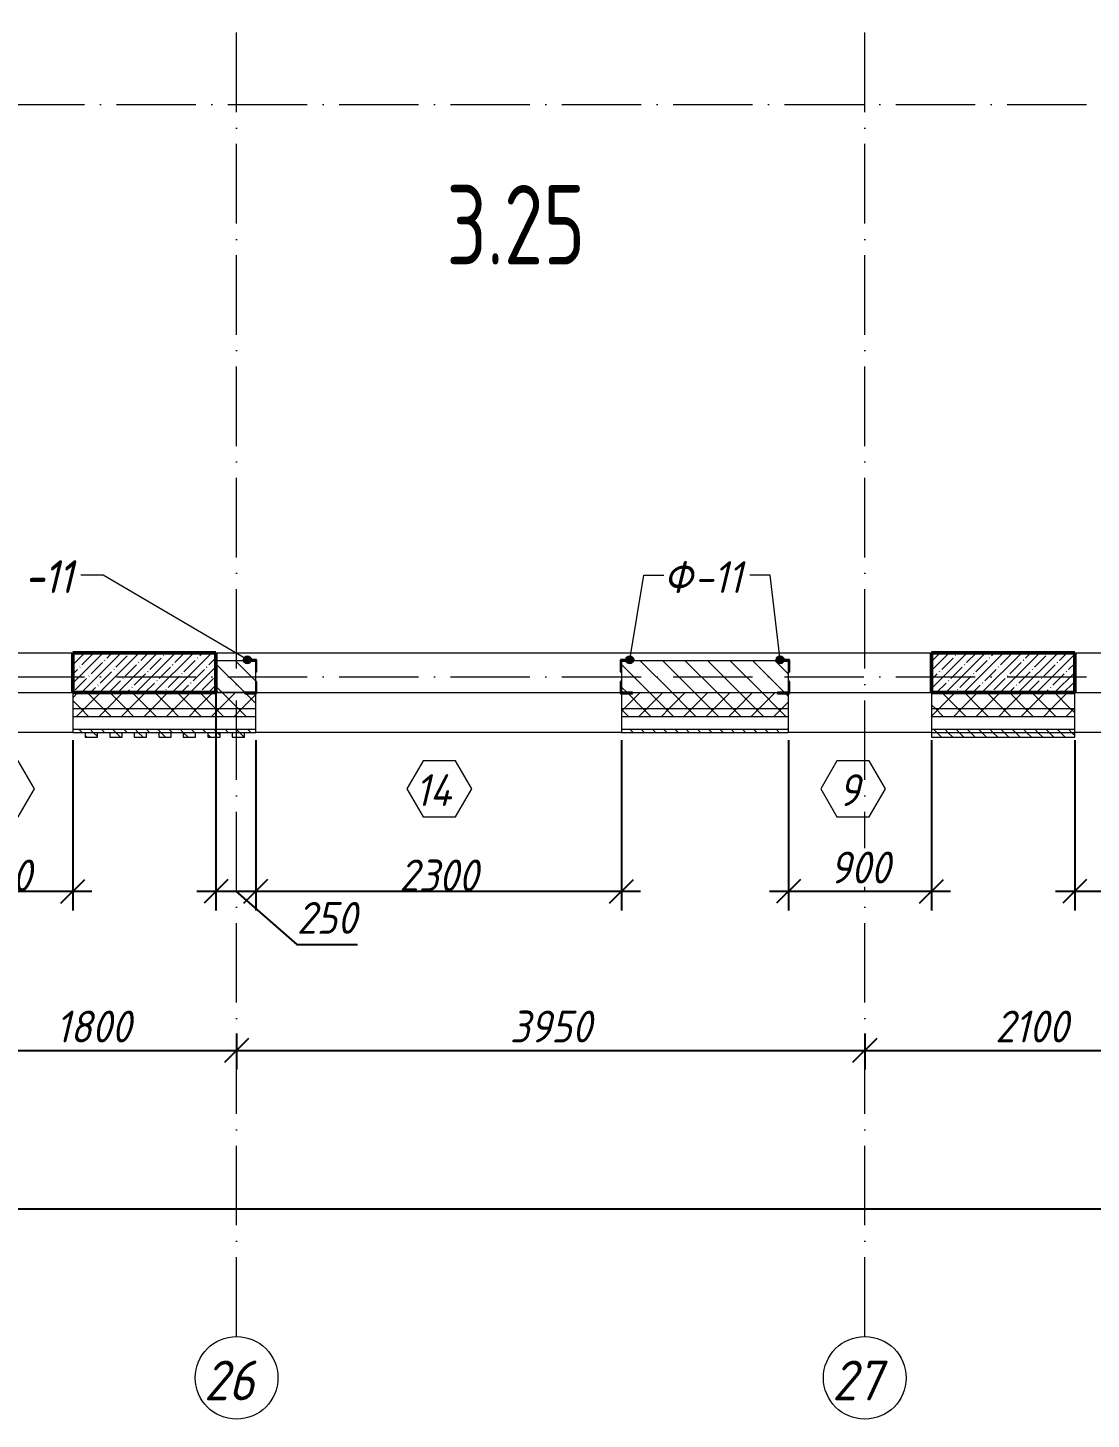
# Model space of a CAD drawing. Header units: millimetres. Extents: x -269418 to 201924, y -5890 to 98643.
# Drawn here: x 93347 to 100034, y -4670 to 4081 of the extents above; entities that cross this region are included whole.
import ezdxf

# ---------------------------------------------------------------- set-up
doc = ezdxf.new("R2010")
doc.units = ezdxf.units.MM
doc.linetypes.add('50_200_ШТРИХ_1Т_ш5_п1_п1_', pattern=[700, 500, -100, 0, -100])
for name, color, linetype, lineweight in [('A-ANNO-DIMS', 7, 'Continuous', 9), ('A-AREA-IDEN', 7, 'Continuous', 9), ('A-DETL', 7, 'Continuous', 9), ('A-GENM-1', 7, 'Continuous', 25), ('A-GENM-IDEN', 7, 'Continuous', 9), ('A-GLAZ-IDEN', 7, 'Continuous', 9), ('A-WALL', 7, 'Continuous', 5), ('A-WALL-1', 7, 'Continuous', 9), ('A-WALL-FNSH-1', 7, 'Continuous', 9), ('A-WALL-PATT-2', 7, 'Continuous', 5), ('I-WALL', 7, 'Continuous', 5), ('S-COLS', 7, 'Continuous', 9), ('S-COLS-1', 7, 'Continuous', 5), ('S-COLS-2', 7, 'Continuous', 50), ('Оси', 7, 'Continuous', 9), ('Оси-1', 7, '50_200_ШТРИХ_1Т_ш5_п1_п1_', 9)]:
    doc.layers.add(name, color=color, linetype=linetype, lineweight=lineweight)
doc.layers.add('A-WALL-2', color=7, linetype='Continuous', lineweight=13, true_color=0xce0000)
doc.layers.add('A-WALL-PATT-1', color=7, linetype='Continuous', lineweight=5, true_color=0xce0000)
doc.styles.add('ISOCPEUR_I', font='isocpeui.ttf', dxfattribs={"width": 0.9, "height": 250})
doc.styles.add('ISOCPEUR_I_2', font='isocpeui.ttf', dxfattribs={"width": 0.9, "height": 200})
doc.styles.add('СПДС', font='ГОСТ тип А.ttf', dxfattribs={"width": 0.9})
doc.dimstyles.new('ISO-2_0_0_9К_СРЕДНИЙ_1', dxfattribs={"dimscale": 304.8, "dimtxt": 199.196235, "dimasz": 0.492126, "dimexe": 0.393701, "dimexo": 0, "dimgap": 0, "dimtad": 1, "dimdec": 0, "dimzin": 0, "dimdsep": 46, "dimtxsty": 'ISOCPEUR_I_2', "dimblk1": 'OBLIQUE', "dimblk2": 'OBLIQUE', "dimsah": 1, "dimcen": 0.09, "dimdle": 0.393701, "dimazin": 0, "dimtfac": 1, "dimtdec": 4, "dimtix": 1, "dimtmove": 1, "dimatfit": 3, "dimfxl": 1, "dimtvp": 1, "dimtolj": 1, "dimtzin": 0, "dimarcsym": 2})
doc.dimstyles.new('ISO-2_0_0_9К_СРЕДНИЙ_2', dxfattribs={"dimscale": 304.8, "dimtxt": 199.196235, "dimasz": 0.492126, "dimexe": 0.393701, "dimexo": 0, "dimgap": 0, "dimtad": 1, "dimdec": 0, "dimzin": 0, "dimdsep": 46, "dimtxsty": 'ISOCPEUR_I_2', "dimblk1": 'OBLIQUE', "dimblk2": 'OBLIQUE', "dimsah": 1, "dimcen": 0.09, "dimdle": 0.393701, "dimazin": 0, "dimtfac": 1, "dimtdec": 4, "dimtix": 1, "dimtmove": 0, "dimatfit": 3, "dimfxl": 1, "dimtvp": 1, "dimtolj": 1, "dimtzin": 0, "dimarcsym": 2})
doc.dimstyles.new('ISO-2_0_0_9К_СРЕДНИЙ_ФОН', dxfattribs={"dimscale": 304.8, "dimtxt": 199.196235, "dimasz": 0.492126, "dimexe": 0.393701, "dimexo": 0, "dimgap": 0.164042, "dimtad": 1, "dimdec": 0, "dimdsep": 46, "dimtxsty": 'ISOCPEUR_I_2', "dimblk1": 'OBLIQUE', "dimblk2": 'OBLIQUE', "dimsah": 1, "dimcen": 0.09, "dimdle": 0.393701, "dimazin": 0, "dimtfac": 1, "dimtdec": 4, "dimtix": 1, "dimtmove": 0, "dimatfit": 3, "dimfxl": 1, "dimtvp": 1, "dimtfill": 1, "dimtolj": 1, "dimtzin": 0, "dimarcsym": 2})
doc.dimstyles.new('ISO-2_0_0_9К_СРЕДНИЙ_ФОН_2', dxfattribs={"dimscale": 304.8, "dimtxt": 199.196235, "dimasz": 0.492126, "dimexe": 0.393701, "dimexo": 0, "dimgap": 0.164042, "dimtad": 1, "dimdec": 0, "dimdsep": 46, "dimtxsty": 'ISOCPEUR_I_2', "dimblk1": 'OBLIQUE', "dimblk2": 'OBLIQUE', "dimsah": 1, "dimcen": 0.09, "dimdle": 0.393701, "dimazin": 0, "dimtfac": 1, "dimtdec": 4, "dimtix": 1, "dimtmove": 2, "dimatfit": 3, "dimfxl": 1, "dimtvp": 1, "dimtfill": 1, "dimtolj": 1, "dimtzin": 0, "dimarcsym": 2})
pattern_1 = [(135, (0, 0), (-35.35534, -35.35534), [])]
pattern_2 = [(45, (0, 0), (-70.71068, 70.71068), []), (135, (0, 0), (-70.71068, -70.71068), [])]

# ---------------------------------------------------------------- blocks, each defined once
blk = doc.blocks.new('Колонна_Несущая_Прямоугольное сечение - 250х900-29733835-АР1_1_Кладочный план 3 этажа')
at = {"layer": 'S-COLS-1'}
h = blk.add_hatch(dxfattribs=at)
h.set_pattern_fill('FP_9', color=256, style=0, pattern_type=2)
h.set_pattern_definition([(45, (-99480, -25), (-57.024626, 57.024626), []), (45, (-99422.975, -25), (-57.024626, 57.024626), [100.806, -20.161, 3.353, -16.808])])
h.paths.add_polyline_path([(-356.4, -125), (450, -125), (450, 125), (-450, 125), (-450, -125)], flags=0)
at = {"layer": 'S-COLS-2'}
for p, q in [((450, 125), (-450, 125)), ((-450, 125), (-450, -125)), ((450, -125), (450, 125)), ((-450, -125), (450, -125))]:
    blk.add_line(p, q, dxfattribs=at)
blk = doc.blocks.new('Колонна_Несущая_Прямоугольное сечение - 250х900-V1-АР1_1_Кладочный план 3 этажа')
at = {"layer": 'S-COLS-1'}
h = blk.add_hatch(dxfattribs=at)
h.set_pattern_fill('FP_11', color=256, style=0, pattern_type=2)
h.set_pattern_definition([(45, (-94080, -25), (-57.024626, 57.024626), []), (45, (-94022.975, -25), (-57.024626, 57.024626), [100.806, -20.161, 3.353, -16.808])])
h.paths.add_polyline_path([(-371.8, -125), (450, -125), (450, 125), (-450, 125), (-450, -125)], flags=0)
at = {"layer": 'S-COLS-2'}
for p, q in [((450, 125), (-450, 125)), ((-450, 125), (-450, -125)), ((450, -125), (450, 125)), ((-450, -125), (450, -125))]:
    blk.add_line(p, q, dxfattribs=at)
blk = doc.blocks.new('Фахверк_СКБ_Уголок - Ф-11_200х2500 h-28441216-АР1_1_Кладочный план 3 этажа')
at = {"layer": 'A-GENM-1'}
for p, q in [((200, 156), (125, 156)), ((125, 156), (125, 81)), ((131, 81), (131, 150)), ((131, 150), (200, 150)), ((200, 150), (200, 156)), ((125, 81), (131, 81)), ((131, 19), (125, 19)), ((125, 19), (125, -56)), ((131, -50), (131, 19)), ((125, -56), (200, -56)), ((200, -50), (131, -50)), ((200, -56), (200, -50))]:
    blk.add_line(p, q, dxfattribs=at)
blk = doc.blocks.new('Ось сетки - Круг_Ø6_00__ISO-2_5_0_9K_ кружки поменьше-23056867-АР1_1_Кладочный план 3 этажа')
at = {"layer": 'Оси'}
blk.add_circle((0, 0), 2.6, dxfattribs=at)
blk = doc.blocks.new('_Oblique')
at = {"color": 0, "linetype": 'ByBlock', "lineweight": -2}
blk.add_line((-0.5, -0.5), (0.5, 0.5), dxfattribs=at)
blk = doc.blocks.new('DIMBLOCK33-АР1_1_Кладочный план 3 этажа')
at = {"layer": 'A-ANNO-DIMS', "color": 0, "lineweight": -2, "transparency": 16777216}
for p, q in [((92860, -2244.1), (92860, -2470.2)), ((94660, -2244.1), (94660, -2470.2)), ((92740, -2350.2), (94780, -2350.2))]:
    blk.add_line(p, q, dxfattribs=at)
at = {"layer": 'Defpoints', "color": 0, "transparency": 16777216}
for p in [(92860, -2244.1), (94660, -2244.1), (94660, -2350.2)]:
    blk.add_point(p, dxfattribs=at)
at = {"layer": 'A-ANNO-DIMS', "color": 0, "lineweight": -2, "transparency": 16777216, "xscale": 150, "yscale": 150, "zscale": 150, "rotation": 180}
blk.add_blockref('_Oblique', (92860, -2350.2), dxfattribs=at)
at = {"layer": 'A-ANNO-DIMS', "color": 0, "lineweight": -2, "transparency": 16777216, "xscale": 150, "yscale": 150, "zscale": 150}
blk.add_blockref('_Oblique', (94660, -2350.2), dxfattribs=at)
at = {"layer": 'A-ANNO-DIMS', "color": 0, "transparency": 16777216, "insert": (93760, -2200.2), "char_height": 200, "width": 560.814, "attachment_point": 5, "style": 'ISOCPEUR_I_2', "bg_fill": 3, "box_fill_scale": 1.1, "bg_fill_color": 256, "bg_fill_true_color": 13158600, "bg_fill_transparency": 0}
blk.add_mtext('\\A1;1800', dxfattribs=at)
blk = doc.blocks.new('DIMBLOCK34-АР1_1_Кладочный план 3 этажа')
at = {"layer": 'A-ANNO-DIMS', "color": 0, "lineweight": -2, "transparency": 16777216}
for p, q in [((94660, -2244.1), (94660, -2470.2)), ((98610, -2244.1), (98610, -2470.2)), ((94540, -2350.2), (98730, -2350.2))]:
    blk.add_line(p, q, dxfattribs=at)
at = {"layer": 'Defpoints', "color": 0, "transparency": 16777216}
for p in [(94660, -2244.1), (98610, -2244.1), (98610, -2350.2)]:
    blk.add_point(p, dxfattribs=at)
at = {"layer": 'A-ANNO-DIMS', "color": 0, "lineweight": -2, "transparency": 16777216, "xscale": 150, "yscale": 150, "zscale": 150, "rotation": 180}
blk.add_blockref('_Oblique', (94660, -2350.2), dxfattribs=at)
at = {"layer": 'A-ANNO-DIMS', "color": 0, "lineweight": -2, "transparency": 16777216, "xscale": 150, "yscale": 150, "zscale": 150}
blk.add_blockref('_Oblique', (98610, -2350.2), dxfattribs=at)
at = {"layer": 'A-ANNO-DIMS', "color": 0, "transparency": 16777216, "insert": (96635, -2200.2), "char_height": 200, "width": 606.782, "attachment_point": 5, "style": 'ISOCPEUR_I_2', "bg_fill": 3, "box_fill_scale": 1.1, "bg_fill_color": 256, "bg_fill_true_color": 13158600, "bg_fill_transparency": 0}
blk.add_mtext('\\A1;3950', dxfattribs=at)
blk = doc.blocks.new('DIMBLOCK35-АР1_1_Кладочный план 3 этажа')
at = {"layer": 'A-ANNO-DIMS', "color": 0, "lineweight": -2, "transparency": 16777216}
for p, q in [((98610, -2244.1), (98610, -2470.2)), ((100710, -2244.1), (100710, -2470.2)), ((98490, -2350.2), (100830, -2350.2))]:
    blk.add_line(p, q, dxfattribs=at)
at = {"layer": 'Defpoints', "color": 0, "transparency": 16777216}
for p in [(98610, -2244.1), (100710, -2244.1), (100710, -2350.2)]:
    blk.add_point(p, dxfattribs=at)
at = {"layer": 'A-ANNO-DIMS', "color": 0, "lineweight": -2, "transparency": 16777216, "xscale": 150, "yscale": 150, "zscale": 150, "rotation": 180}
blk.add_blockref('_Oblique', (98610, -2350.2), dxfattribs=at)
at = {"layer": 'A-ANNO-DIMS', "color": 0, "lineweight": -2, "transparency": 16777216, "xscale": 150, "yscale": 150, "zscale": 150}
blk.add_blockref('_Oblique', (100710, -2350.2), dxfattribs=at)
at = {"layer": 'A-ANNO-DIMS', "color": 0, "transparency": 16777216, "insert": (99660, -2200.2), "char_height": 200, "width": 560.814, "attachment_point": 5, "style": 'ISOCPEUR_I_2', "bg_fill": 3, "box_fill_scale": 1.1, "bg_fill_color": 256, "bg_fill_true_color": 13158600, "bg_fill_transparency": 0}
blk.add_mtext('\\A1;2100', dxfattribs=at)
blk = doc.blocks.new('DIMBLOCK42-АР1_1_Кладочный план 3 этажа')
at = {"layer": 'A-ANNO-DIMS', "color": 0, "lineweight": -2, "transparency": 16777216}
for p, q in [((110, -3243.8), (110, -3469.8)), ((125010, -3243.8), (125010, -3469.8)), ((-10, -3349.8), (60857.6, -3349.8)), ((125130, -3349.8), (61679.4, -3349.8))]:
    blk.add_line(p, q, dxfattribs=at)
at = {"layer": 'Defpoints', "color": 0, "transparency": 16777216}
for p in [(110, -3243.8), (125010, -3243.8), (125010, -3349.8)]:
    blk.add_point(p, dxfattribs=at)
at = {"layer": 'A-ANNO-DIMS', "color": 0, "lineweight": -2, "transparency": 16777216, "xscale": 150, "yscale": 150, "zscale": 150, "rotation": 180}
blk.add_blockref('_Oblique', (110, -3349.8), dxfattribs=at)
at = {"layer": 'A-ANNO-DIMS', "color": 0, "lineweight": -2, "transparency": 16777216, "xscale": 150, "yscale": 150, "zscale": 150}
blk.add_blockref('_Oblique', (125010, -3349.8), dxfattribs=at)
at = {"layer": 'A-ANNO-DIMS', "color": 0, "transparency": 16777216, "insert": (60827.2, -3038.5), "char_height": 200, "width": 882.593, "attachment_point": 1, "line_spacing_factor": 1.149209, "style": 'ISOCPEUR_I_2', "bg_fill": 3, "box_fill_scale": 1.1, "bg_fill_color": 256, "bg_fill_true_color": 13158600, "bg_fill_transparency": 0}
blk.add_mtext('\\A1;124900', dxfattribs=at)
blk = doc.blocks.new('AAR_СКБ_Марка_Окна_Перемычка и проем - Марка проема-25443838-АР1_1_Кладочный план 3 этажа')
at = {"layer": 'A-GLAZ-IDEN'}
for p, q in [((-0.968, -0.984), (-1.986, -2.747)), ((1.067, -0.984), (-0.968, -0.984)), ((2.085, -2.747), (1.067, -0.984)), ((-1.986, -2.747), (-0.968, -4.509)), ((1.067, -4.509), (2.085, -2.747)), ((-0.968, -4.509), (1.067, -4.509))]:
    blk.add_line(p, q, dxfattribs=at)
blk = doc.blocks.new('DIMBLOCK262-АР1_1_Кладочный план 3 этажа')
at = {"layer": 'A-ANNO-DIMS', "color": 0, "lineweight": -2, "transparency": 16777216}
for p, q in [((92730, -400), (92730, -1470)), ((93630, -400), (93630, -1470)), ((92610, -1350), (93750, -1350))]:
    blk.add_line(p, q, dxfattribs=at)
at = {"layer": 'Defpoints', "color": 0, "transparency": 16777216}
for p in [(92730, -400), (93630, -400), (93630, -1350)]:
    blk.add_point(p, dxfattribs=at)
at = {"layer": 'A-ANNO-DIMS', "color": 0, "lineweight": -2, "transparency": 16777216, "xscale": 150, "yscale": 150, "zscale": 150, "rotation": 180}
blk.add_blockref('_Oblique', (92730, -1350), dxfattribs=at)
at = {"layer": 'A-ANNO-DIMS', "color": 0, "lineweight": -2, "transparency": 16777216, "xscale": 150, "yscale": 150, "zscale": 150}
blk.add_blockref('_Oblique', (93630, -1350), dxfattribs=at)
at = {"layer": 'A-ANNO-DIMS', "color": 0, "transparency": 16777216, "insert": (93180, -1250), "char_height": 200, "width": 455.087, "attachment_point": 5, "style": 'ISOCPEUR_I_2'}
blk.add_mtext('\\A1;900', dxfattribs=at)
blk = doc.blocks.new('DIMBLOCK275-АР1_1_Кладочный план 3 этажа')
at = {"layer": 'A-ANNO-DIMS', "color": 0, "lineweight": -2, "transparency": 16777216}
for p, q in [((94530, -100), (94530, -1470)), ((94780, -400), (94780, -1470)), ((94410, -1350), (94900, -1350)), ((94655, -1350), (95038.6, -1683.7)), ((95038.6, -1683.7), (95421, -1683.7))]:
    blk.add_line(p, q, dxfattribs=at)
at = {"layer": 'Defpoints', "color": 0, "transparency": 16777216}
for p in [(94530, -100), (94780, -400), (94780, -1350)]:
    blk.add_point(p, dxfattribs=at)
at = {"layer": 'A-ANNO-DIMS', "color": 0, "lineweight": -2, "transparency": 16777216, "xscale": 150, "yscale": 150, "zscale": 150, "rotation": 180}
blk.add_blockref('_Oblique', (94530, -1350), dxfattribs=at)
at = {"layer": 'A-ANNO-DIMS', "color": 0, "lineweight": -2, "transparency": 16777216, "xscale": 150, "yscale": 150, "zscale": 150}
blk.add_blockref('_Oblique', (94780, -1350), dxfattribs=at)
at = {"layer": 'A-ANNO-DIMS', "color": 0, "transparency": 16777216, "insert": (95038.6, -1417.1), "char_height": 200, "width": 455.087, "attachment_point": 1, "line_spacing_factor": 1.149209, "style": 'ISOCPEUR_I_2'}
blk.add_mtext('\\A1;250', dxfattribs=at)
blk = doc.blocks.new('DIMBLOCK276-АР1_1_Кладочный план 3 этажа')
at = {"layer": 'A-ANNO-DIMS', "color": 0, "lineweight": -2, "transparency": 16777216}
for p, q in [((94780, -400), (94780, -1470)), ((97080, -400), (97080, -1470)), ((94660, -1350), (97200, -1350))]:
    blk.add_line(p, q, dxfattribs=at)
at = {"layer": 'Defpoints', "color": 0, "transparency": 16777216}
for p in [(94780, -400), (97080, -400), (97080, -1350)]:
    blk.add_point(p, dxfattribs=at)
at = {"layer": 'A-ANNO-DIMS', "color": 0, "lineweight": -2, "transparency": 16777216, "xscale": 150, "yscale": 150, "zscale": 150, "rotation": 180}
blk.add_blockref('_Oblique', (94780, -1350), dxfattribs=at)
at = {"layer": 'A-ANNO-DIMS', "color": 0, "lineweight": -2, "transparency": 16777216, "xscale": 150, "yscale": 150, "zscale": 150}
blk.add_blockref('_Oblique', (97080, -1350), dxfattribs=at)
at = {"layer": 'A-ANNO-DIMS', "color": 0, "transparency": 16777216, "insert": (95930, -1250), "char_height": 200, "width": 606.782, "attachment_point": 5, "style": 'ISOCPEUR_I_2'}
blk.add_mtext('\\A1;2300', dxfattribs=at)
blk = doc.blocks.new('DIMBLOCK291-АР1_1_Кладочный план 3 этажа')
at = {"layer": 'A-ANNO-DIMS', "color": 0, "lineweight": -2, "transparency": 16777216}
for p, q in [((99930, -400), (99930, -1470)), ((100830, -400), (100830, -1470)), ((99810, -1350), (100950, -1350))]:
    blk.add_line(p, q, dxfattribs=at)
at = {"layer": 'Defpoints', "color": 0, "transparency": 16777216}
for p in [(99930, -400), (100830, -400), (100830, -1350)]:
    blk.add_point(p, dxfattribs=at)
at = {"layer": 'A-ANNO-DIMS', "color": 0, "lineweight": -2, "transparency": 16777216, "xscale": 150, "yscale": 150, "zscale": 150, "rotation": 180}
blk.add_blockref('_Oblique', (99930, -1350), dxfattribs=at)
at = {"layer": 'A-ANNO-DIMS', "color": 0, "lineweight": -2, "transparency": 16777216, "xscale": 150, "yscale": 150, "zscale": 150}
blk.add_blockref('_Oblique', (100830, -1350), dxfattribs=at)
at = {"layer": 'A-ANNO-DIMS', "color": 0, "transparency": 16777216, "insert": (100380, -1250), "char_height": 200, "width": 455.087, "attachment_point": 5, "style": 'ISOCPEUR_I_2'}
blk.add_mtext('\\A1;900', dxfattribs=at)
blk = doc.blocks.new('DIMBLOCK292-АР1_1_Кладочный план 3 этажа')
at = {"layer": 'A-ANNO-DIMS', "color": 0, "lineweight": -2, "transparency": 16777216}
for p, q in [((98130, -400), (98130, -1470)), ((99030, -400), (99030, -1470)), ((98010, -1350), (99150, -1350))]:
    blk.add_line(p, q, dxfattribs=at)
at = {"layer": 'Defpoints', "color": 0, "transparency": 16777216}
for p in [(98130, -400), (99030, -400), (99030, -1350)]:
    blk.add_point(p, dxfattribs=at)
at = {"layer": 'A-ANNO-DIMS', "color": 0, "lineweight": -2, "transparency": 16777216, "xscale": 150, "yscale": 150, "zscale": 150, "rotation": 180}
blk.add_blockref('_Oblique', (98130, -1350), dxfattribs=at)
at = {"layer": 'A-ANNO-DIMS', "color": 0, "lineweight": -2, "transparency": 16777216, "xscale": 150, "yscale": 150, "zscale": 150}
blk.add_blockref('_Oblique', (99030, -1350), dxfattribs=at)
at = {"layer": 'A-ANNO-DIMS', "color": 0, "transparency": 16777216, "insert": (98580, -1200), "char_height": 200, "width": 455.087, "attachment_point": 5, "style": 'ISOCPEUR_I_2', "bg_fill": 3, "box_fill_scale": 1.1, "bg_fill_color": 256, "bg_fill_true_color": 13158600, "bg_fill_transparency": 0}
blk.add_mtext('\\A1;900', dxfattribs=at)

msp = doc.modelspace()

# ---------------------------------------------------------------- hatches: boundary and pattern name
at = {"layer": 'A-GENM-IDEN'}
h = msp.add_hatch(color=256, dxfattribs=at)
edge = h.paths.add_edge_path(flags=0)
edge.add_arc((94727.7, 106), 25, 0, 360)
h = msp.add_hatch(color=256, dxfattribs=at)
edge = h.paths.add_edge_path(flags=0)
edge.add_arc((97132.3, 106), 25, 0, 360)
h = msp.add_hatch(color=256, dxfattribs=at)
edge = h.paths.add_edge_path(flags=0)
edge.add_arc((98077.7, 106), 25, 0, 360)
at = {"layer": 'A-WALL-PATT-1'}
h = msp.add_hatch(dxfattribs=at)
h.set_pattern_fill('FP_1', color=256, style=0, pattern_type=2)
h.set_pattern_definition([(135, (0, 0), (-70.71068, -70.71068), [])])
h.paths.add_polyline_path([(98130, -100), (98130, 100), (97080, 100), (97080, -100), (98061, -100)], flags=0)
h.paths.add_polyline_path([(94711, -100), (94780, -100), (94780, 100), (94530, 100), (94530, -100)], flags=0)
at = {"layer": 'A-WALL-PATT-2'}
h = msp.add_hatch(dxfattribs=at)
h.set_pattern_fill('FP_2', color=256, style=0, pattern_type=2)
h.set_pattern_definition(pattern_2)
h.paths.add_polyline_path([(112530, -200), (113680, -200), (113679.5, -106), (113611, -106), (113611, -100), (112530, -100)], flags=0)
h.paths.add_polyline_path([(125080, -200), (125080, -100), (123730, -100), (123730, -200)], flags=0)
h.paths.add_polyline_path([(117930, -200), (119330, -200), (119329.5, -106), (119261, -104.9), (119261, -100), (117930, -100)], flags=0)
h.paths.add_polyline_path([(111630, -200), (111629.5, -106), (111561, -106), (111561, -100), (110799, -100), (110799, -106), (110730, -106), (110730, -200), (111621.3, -200)], flags=0)
h.paths.add_polyline_path([(108030, -200), (108030, -100), (107130, -100), (107130, -200), (107246.7, -200)], flags=0)
h.paths.add_polyline_path([(97149, -200), (98130, -200), (98129.5, -106), (98061, -106), (98061, -100), (97149, -100), (97149, -106), (97080, -106), (97080, -200)], flags=0)
h.paths.add_polyline_path([(105180, -200), (106230, -200), (106229.5, -106), (106161, -106), (106161, -100), (105249, -100), (105249, -106), (105180, -106)], flags=0)
h.paths.add_polyline_path([(101831.3, -200), (102880, -200), (102879.5, -106), (102811, -106), (102811, -100), (100899, -100), (100899, -106), (100830, -106), (100830, -200), (101730, -200)], flags=0)
h.paths.add_polyline_path([(91000.5, -200), (91030, -200), (91030, -100), (89260, -100), (89260, -200)], flags=0)
h = msp.add_hatch(dxfattribs=at)
h.set_pattern_fill('FP_2', color=256, style=0, pattern_type=2)
h.set_pattern_definition(pattern_2)
h.paths.add_polyline_path([(108999, -200), (109830, -200), (109830, -106), (109761, -106), (109761, -100), (108999, -100), (108999, -106), (108930, -106), (108930, -200)], flags=0)
h.paths.add_polyline_path([(92354.4, -200), (92730, -200), (92729.5, -106), (92661, -106), (92661, -100), (91999, -100), (91999, -106), (91930, -106), (91930, -200), (91999, -200)], flags=0)
h.paths.add_polyline_path([(99930, -200), (99930, -100), (99030, -100), (99030, -200), (99123.6, -200)], flags=0)
h = msp.add_hatch(dxfattribs=at)
h.set_pattern_fill('FP_2', color=256, style=0, pattern_type=2)
h.set_pattern_definition(pattern_2)
h.paths.add_polyline_path([(115980, -200), (117030, -200), (117029.5, -106), (116961, -106), (116961, -100), (116049, -100), (116049, -106), (115980, -106)], flags=0)
h.paths.add_polyline_path([(120230, -200), (121430, -200), (121429.5, -106), (121361, -105.7), (121361, -100), (120230, -100)], flags=0)
h.paths.add_polyline_path([(94780, -200), (94779.5, -106), (94711, -106), (94711, -100), (93630, -100), (93630, -200), (94771.3, -200)], flags=0)
h = msp.add_hatch(dxfattribs=at)
h.set_pattern_fill('FP_2', color=256, style=0, pattern_type=2)
h.set_pattern_definition(pattern_2)
h.paths.add_polyline_path([(117930, -250), (119330, -250), (119330, -200), (117930, -200)], flags=0)
h.paths.add_polyline_path([(125180, -250), (125180, -200), (123730, -200), (123730, -250), (125080, -250)], flags=0)
h.paths.add_polyline_path([(111630, -250), (111630, -200), (110730, -200), (110730, -250), (111308.3, -250)], flags=0)
h.paths.add_polyline_path([(107130, -250), (108030, -250), (108030, -200), (107130, -200)], flags=0)
h.paths.add_polyline_path([(112530, -250), (113680, -250), (113680, -200), (112530, -200)], flags=0)
h.paths.add_polyline_path([(105180, -250), (106230, -250), (106230, -200), (105180, -200)], flags=0)
h.paths.add_polyline_path([(100830, -250), (102880, -250), (102880, -200), (100830, -200)], flags=0)
h.paths.add_polyline_path([(97080, -250), (98130, -250), (98130, -200), (97080, -200)], flags=0)
h.paths.add_polyline_path([(91000.5, -250), (91030, -250), (91030, -200), (89210, -200), (89210, -250)], flags=0)
h = msp.add_hatch(dxfattribs=at)
h.set_pattern_fill('FP_2', color=256, style=0, pattern_type=2)
h.set_pattern_definition(pattern_2)
h.paths.add_polyline_path([(109277.5, -250), (109830, -250), (109830, -200), (108930, -200), (108930, -250)], flags=0)
h.paths.add_polyline_path([(99030, -250), (99930, -250), (99930, -200), (99030, -200)], flags=0)
h.paths.add_polyline_path([(91930, -250), (92730, -250), (92730, -200), (91930, -200)], flags=0)
h = msp.add_hatch(dxfattribs=at)
h.set_pattern_fill('FP_2', color=256, style=0, pattern_type=2)
h.set_pattern_definition(pattern_2)
h.paths.add_polyline_path([(115980, -250), (117030, -250), (117030, -200), (115980, -200)], flags=0)
h.paths.add_polyline_path([(120785.2, -250), (121430, -250), (121430, -200), (120230, -200), (120230, -250)], flags=0)
h.paths.add_polyline_path([(94780, -250), (94780, -200), (93630, -200), (93630, -250), (93708.2, -250)], flags=0)
h = msp.add_hatch(dxfattribs=at)
h.set_pattern_fill('FP_3', color=256, style=0, pattern_type=2)
h.set_pattern_definition(pattern_1)
h.paths.add_polyline_path([(125180, -350), (125310, -350), (125310, -330), (123730, -330), (123730, -350), (125080, -350)], flags=0)
h.paths.add_polyline_path([(111630, -350), (111630, -330), (110730, -330), (110730, -350), (111308.3, -350)], flags=0)
h.paths.add_polyline_path([(113680, -350), (113680, -330), (112530, -330), (112530, -350), (112662.1, -350)], flags=0)
h.paths.add_polyline_path([(117930, -350), (119330, -350), (119330, -330), (117930, -330)], flags=0)
h.paths.add_polyline_path([(102880, -350), (102880, -330), (100830, -330), (100830, -350), (101831.3, -350)], flags=0)
h.paths.add_polyline_path([(97769.8, -350), (98130, -350), (98130, -330), (97080, -330), (97080, -350)], flags=0)
h.paths.add_polyline_path([(91030, -350), (91030, -330), (89110, -330), (89110, -350), (91000.5, -350)], flags=0)
h.paths.add_polyline_path([(106230, -350), (106230, -330), (105180, -330), (105180, -350)], flags=0)
h.paths.add_polyline_path([(107130, -350), (108030, -350), (108030, -330), (107130, -330)], flags=0)
h = msp.add_hatch(dxfattribs=at)
h.set_pattern_fill('FP_3', color=256, style=0, pattern_type=2)
h.set_pattern_definition(pattern_1)
h.paths.add_polyline_path([(109277.5, -350), (109830, -350), (109830, -330), (108930, -330), (108930, -350)], flags=0)
h.paths.add_polyline_path([(91930, -350), (92730, -350), (92730, -330), (91930, -330)], flags=0)
h.paths.add_polyline_path([(99030, -350), (99930, -350), (99930, -330), (99030, -330)], flags=0)
h = msp.add_hatch(dxfattribs=at)
h.set_pattern_fill('FP_3', color=256, style=0, pattern_type=2)
h.set_pattern_definition(pattern_1)
h.paths.add_polyline_path([(117030, -350), (117030, -330), (115980, -330), (115980, -350), (116723.7, -350)], flags=0)
h.paths.add_polyline_path([(120785.2, -350), (121430, -350), (121430, -330), (120230, -330), (120230, -350)], flags=0)
h.paths.add_polyline_path([(93630, -350), (94780, -350), (94780, -330), (93630, -330)], flags=0)
h = msp.add_hatch(dxfattribs=at)
h.set_pattern_fill('FP_3', color=256, style=0, pattern_type=2)
h.set_pattern_definition(pattern_1)
h.paths.add_polyline_path([(94709.7, -380), (94709.7, -350), (94632.7, -350), (94632.7, -380)], flags=0)
h.paths.add_polyline_path([(94093.7, -380), (94093.7, -350), (94016.7, -350), (94016.7, -380)], flags=0)
h.paths.add_polyline_path([(94555.7, -380), (94555.7, -350), (94478.7, -350), (94478.7, -380)], flags=0)
h.paths.add_polyline_path([(93785.7, -380), (93785.7, -350), (93708.7, -350), (93708.7, -380)], flags=0)
h.paths.add_polyline_path([(93862.7, -380), (93939.7, -380), (93939.7, -350), (93862.7, -350)], flags=0)
h.paths.add_polyline_path([(94401.7, -380), (94401.7, -350), (94324.7, -350), (94324.7, -380)], flags=0)
h.paths.add_polyline_path([(94247.7, -380), (94247.7, -350), (94170.7, -350), (94170.7, -380)], flags=0)
h = msp.add_hatch(dxfattribs=at)
h.set_pattern_fill('FP_3', color=256, style=0, pattern_type=2)
h.set_pattern_definition(pattern_1)
h.paths.add_polyline_path([(99930, -380), (99930, -350), (99030, -350), (99030, -380), (99123.6, -380)], flags=0)

# ---------------------------------------------------------------- linework, layer by layer
at = {"layer": 'A-DETL'}
for p, q in [((93630, -250), (94780, -250)), ((97080, -250), (98130, -250))]:
    msp.add_line(p, q, dxfattribs=at)
at = {"layer": 'A-GENM-IDEN'}
for p, q in [((93820.3, 638.7), (93680, 638.7)), ((94727.7, 106), (93820.3, 638.7)), ((97132.3, 106), (97220, 638.7)), ((97220, 638.7), (97345.6, 638.7)), ((98015.1, 638.7), (97887.9, 638.7)), ((98077.7, 106), (98015.1, 638.7))]:
    msp.add_line(p, q, dxfattribs=at)
for centre in [(94727.7, 106), (97132.3, 106), (98077.7, 106)]:
    msp.add_circle(centre, 25, dxfattribs=at)
at = {"layer": 'A-WALL'}
for p, q in [((93630, -200), (94780, -200)), ((97080, -200), (98130, -200)), ((99030, -200), (99930, -200)), ((99030, -250), (99930, -250)), ((93630, -330), (94780, -330)), ((97080, -330), (98130, -330)), ((99030, -330), (99930, -330))]:
    msp.add_line(p, q, dxfattribs=at)
at = {"layer": 'A-WALL-1'}
for p, q in [((92736, -100), (93630, -100)), ((93630, -100), (93630, -330)), ((94711, -100), (94530, -100)), ((94780, -330), (94780, -106)), ((94786, -100), (97074, -100)), ((97080, -106), (97080, -330)), ((98130, -330), (98130, -106)), ((98136, -100), (99030, -100)), ((99030, -100), (99030, -330)), ((99930, -100), (100824, -100)), ((99930, -330), (99930, -100)), ((93630, -350), (92730, -350)), ((97080, -350), (94780, -350)), ((99030, -350), (98130, -350)), ((100830, -350), (99930, -350))]:
    msp.add_line(p, q, dxfattribs=at)
at = {"layer": 'A-WALL-2'}
for p, q in [((94711, 100), (94530, 100)), ((98061, 100), (97149, 100)), ((94780, -31), (94780, 31)), ((97080, 31), (97080, -31)), ((98130, -31), (98130, 31)), ((94530, -100), (94711, -100)), ((97149, -100), (98061, -100))]:
    msp.add_line(p, q, dxfattribs=at)
at = {"layer": 'A-WALL-FNSH-1'}
for p, q in [((93630, -330), (93630, -350)), ((93630, -350), (94780, -350)), ((93708.7, -350), (93708.7, -380)), ((93785.7, -380), (93785.7, -350)), ((93862.7, -350), (93862.7, -380)), ((93939.7, -380), (93939.7, -350)), ((94016.7, -350), (94016.7, -380)), ((94093.7, -380), (94093.7, -350)), ((94170.7, -350), (94170.7, -380)), ((94247.7, -380), (94247.7, -350)), ((94324.7, -350), (94324.7, -380)), ((94401.7, -380), (94401.7, -350)), ((94478.7, -350), (94478.7, -380)), ((94555.7, -380), (94555.7, -350)), ((94632.7, -350), (94632.7, -380)), ((94709.7, -380), (94709.7, -350)), ((94780, -350), (94780, -330)), ((97080, -330), (97080, -350)), ((97080, -350), (98130, -350)), ((98130, -350), (98130, -330)), ((99030, -330), (99030, -350)), ((99030, -350), (99030, -350)), ((99030, -350), (99030, -380)), ((99030, -350), (99930, -350)), ((99930, -380), (99930, -330)), ((93708.7, -380), (93785.7, -380)), ((93862.7, -380), (93939.7, -380)), ((94016.7, -380), (94093.7, -380)), ((94170.7, -380), (94247.7, -380)), ((94324.7, -380), (94401.7, -380)), ((94478.7, -380), (94555.7, -380)), ((94632.7, -380), (94709.7, -380)), ((99030, -380), (99930, -380))]:
    msp.add_line(p, q, dxfattribs=at)
at = {"layer": 'I-WALL'}
for p, q in [((92030, 150), (93630, 150)), ((94530, 150), (99030, 150)), ((99930, 150), (101730, 150))]:
    msp.add_line(p, q, dxfattribs=at)
at = {"layer": 'Оси-1'}
for p, q in [((94660, -4150), (94660, 28636.9)), ((98610, -4150), (98610, 28636.9)), ((-6210, 3600), (125951.6, 3600)), ((-6210, 0), (125951.6, 0))]:
    msp.add_line(p, q, dxfattribs=at)

# ---------------------------------------------------------------- block references
at = {"layer": 'A-GENM-1', "rotation": 180}
for p in [(94911, 50), (98261, 50)]:
    msp.add_blockref('Фахверк_СКБ_Уголок - Ф-11_200х2500 h-28441216-АР1_1_Кладочный план 3 этажа', p, dxfattribs=at)
at = {"layer": 'A-GENM-1'}
msp.add_blockref('Фахверк_СКБ_Уголок - Ф-11_200х2500 h-28441216-АР1_1_Кладочный план 3 этажа', (96949, -50), dxfattribs=at)
at = {"layer": 'A-GLAZ-IDEN', "xscale": 99.99999999999993, "yscale": 99.99999999999993, "zscale": 99.99999999999993}
for p in [(93180, -430.7), (95930, -430.7), (98531.2, -430.7)]:
    msp.add_blockref('AAR_СКБ_Марка_Окна_Перемычка и проем - Марка проема-25443838-АР1_1_Кладочный план 3 этажа', p, dxfattribs=at)
at = {"layer": 'S-COLS'}
for name, p in [('Колонна_Несущая_Прямоугольное сечение - 250х900-V1-АР1_1_Кладочный план 3 этажа', (94080, 25)), ('Колонна_Несущая_Прямоугольное сечение - 250х900-29733835-АР1_1_Кладочный план 3 этажа', (99480, 25))]:
    msp.add_blockref(name, p, dxfattribs=at)
at = {"layer": 'Оси', "xscale": 99.99999999999993, "yscale": 99.99999999999993, "zscale": 99.99999999999993}
for p in [(94660, -4410), (98610, -4410)]:
    msp.add_blockref('Ось сетки - Круг_Ø6_00__ISO-2_5_0_9K_ кружки поменьше-23056867-АР1_1_Кладочный план 3 этажа', p, dxfattribs=at)

# ---------------------------------------------------------------- texts
at = {"layer": 'A-AREA-IDEN', "insert": (95978.8, 3092.7), "char_height": 500, "width": 1327.594, "attachment_point": 1, "style": 'СПДС'}
msp.add_mtext('3.25', dxfattribs=at)
at = {"layer": 'A-GENM-IDEN', "char_height": 200, "attachment_point": 1, "style": 'ISOCPEUR_I_2'}
for s, insert, width in [('-11', (93328.3, 733.1), 389.62), ('-11', (93328.3, 733.1), 389.62), ('-11', (93328.3, 726.4), 389.62), ('\\fISOCPEUR|b0|i1|c204|p34|;\\W.9;Ф', (97345.6, 726.4), 230.886), ('\\fISOCPEUR|b0|i1|c204|p34|;\\W.9;Ф', (97345.6, 726.4), 230.886), ('-11', (97536.1, 726.4), 389.62), ('-11', (97536.1, 726.4), 389.62)]:
    msp.add_mtext(s, dxfattribs=dict(at, insert=insert, width=width))
at = {"layer": 'A-GLAZ-IDEN', "char_height": 200, "attachment_point": 1, "style": 'ISOCPEUR_I_2'}
for s, insert, width in [('14', (95784, -613.4), 303.038), ('\\fISOCPEUR|b0|i1|c204|p34|;\\W.9;9', (98445, -613.4), 158.734)]:
    msp.add_mtext(s, dxfattribs=dict(at, insert=insert, width=width))
at = {"layer": 'Оси', "char_height": 250, "width": 404.05, "attachment_point": 1, "style": 'ISOCPEUR_I'}
for s, insert in [('26', (94455.1, -4301.2)), ('27', (98405.1, -4301.2))]:
    msp.add_mtext(s, dxfattribs=dict(at, insert=insert))

# ---------------------------------------------------------------- dimensions: what is measured, and where the dimension line sits
at = {"layer": 'A-ANNO-DIMS'}
dim = msp.add_linear_dim(base=(94780, -1350), p1=(94530, -100), p2=(94780, -400), angle=0, dimstyle='ISO-2_0_0_9К_СРЕДНИЙ_1', override={"dimpost": '<>', "dimfxl": 390.512468}, dxfattribs=at)
dim.commit()
dim.dimension.update_dxf_attribs({"geometry": 'DIMBLOCK275-АР1_1_Кладочный план 3 этажа', "text_midpoint": (95038.6, -1683.7), "dimtype": 160})
for base, p1, p2, override, picture, middle in [((93630, -1350), (92730, -400), (93630, -400), {"dimpost": '<>', "dimfxl": 900}, 'DIMBLOCK262-АР1_1_Кладочный план 3 этажа', (93180, -1250)), ((97080, -1350), (94780, -400), (97080, -400), {"dimpost": '<>', "dimfxl": 2300}, 'DIMBLOCK276-АР1_1_Кладочный план 3 этажа', (95930, -1250)), ((100830, -1350), (99930, -400), (100830, -400), {"dimpost": '<>', "dimfxl": 900}, 'DIMBLOCK291-АР1_1_Кладочный план 3 этажа', (100380, -1250))]:
    dim = msp.add_linear_dim(base=base, p1=p1, p2=p2, dimstyle='ISO-2_0_0_9К_СРЕДНИЙ_2', override=override, dxfattribs=at)
    dim.commit()
    dim.dimension.update_dxf_attribs({"geometry": picture, "text_midpoint": middle})

# ---------------------------------------------------------------- next in the draw order: dimensions: what is measured, and where the dimension line sits
for base, p1, p2, override, picture, middle in [((99030, -1350), (98130, -400), (99030, -400), {"dimpost": '<>', "dimfxl": 900}, 'DIMBLOCK292-АР1_1_Кладочный план 3 этажа', (98580, -1200)), ((94660, -2350.2), (92860, -2244.1), (94660, -2244.1), {"dimpost": '<>', "dimfxl": 1800}, 'DIMBLOCK33-АР1_1_Кладочный план 3 этажа', (93760, -2200.2))]:
    dim = msp.add_linear_dim(base=base, p1=p1, p2=p2, dimstyle='ISO-2_0_0_9К_СРЕДНИЙ_ФОН', override=override, dxfattribs=at)
    dim.commit()
    dim.dimension.update_dxf_attribs({"geometry": picture, "text_midpoint": middle})
dim = msp.add_linear_dim(base=(125010, -3349.8), p1=(110, -3243.8), p2=(125010, -3243.8), dimstyle='ISO-2_0_0_9К_СРЕДНИЙ_ФОН_2', override={"dimpost": '<>', "dimfxl": 124899.999966}, dxfattribs=at)
dim.commit()
dim.dimension.update_dxf_attribs({"geometry": 'DIMBLOCK42-АР1_1_Кладочный план 3 этажа', "text_midpoint": (61268.5, -3171.9), "dimtype": 160})

# ---------------------------------------------------------------- next in the draw order: dimensions: what is measured, and where the dimension line sits
dim = msp.add_linear_dim(base=(98610, -2350.2), p1=(94660, -2244.1), p2=(98610, -2244.1), dimstyle='ISO-2_0_0_9К_СРЕДНИЙ_ФОН', override={"dimpost": '<>', "dimfxl": 3950}, dxfattribs=at)
dim.commit()
dim.dimension.update_dxf_attribs({"geometry": 'DIMBLOCK34-АР1_1_Кладочный план 3 этажа', "text_midpoint": (96635, -2200.2)})

# ---------------------------------------------------------------- next in the draw order: dimensions: what is measured, and where the dimension line sits
dim = msp.add_linear_dim(base=(100710, -2350.2), p1=(98610, -2244.1), p2=(100710, -2244.1), dimstyle='ISO-2_0_0_9К_СРЕДНИЙ_ФОН', override={"dimpost": '<>', "dimfxl": 2100}, dxfattribs=at)
dim.commit()
dim.dimension.update_dxf_attribs({"geometry": 'DIMBLOCK35-АР1_1_Кладочный план 3 этажа', "text_midpoint": (99660, -2200.2)})

doc.saveas('drawing.dxf')
